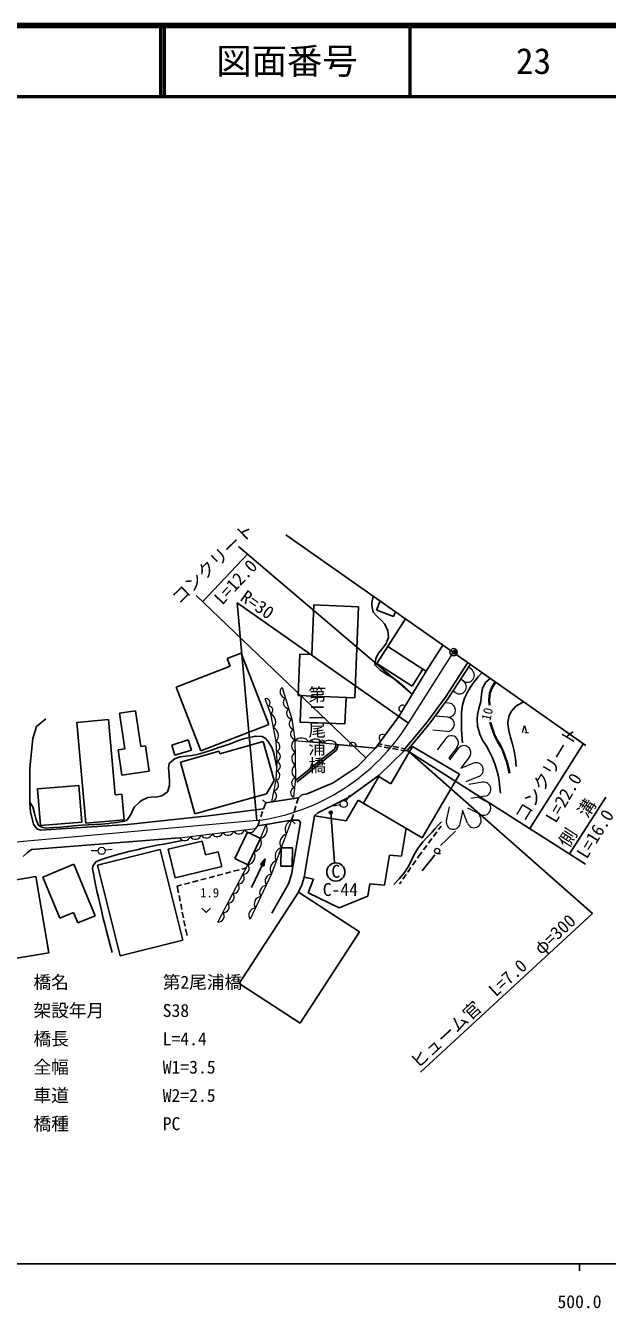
# Model space of a CAD drawing. Units: millimetres, scale not verified. Extents: x 40000 to 680000, y 20000 to 380000.
# Drawn here: x 489652 to 571944, y 198715 to 380000 of the extents above; entities that cross this region are included whole.
import ezdxf
from ezdxf.enums import TextEntityAlignment as Align

# ---------------------------------------------------------------- set-up
doc = ezdxf.new("R2010")
doc.units = ezdxf.units.MM
doc.header["$LTSCALE"] = 1000
doc.header["$PDMODE"] = 32
doc.header["$PDSIZE"] = 500
for name, color, linetype, lineweight in [('M-BGD', 7, 'Continuous', 25), ('M-BMK', 2, 'Continuous', 13), ('M-BMK-SRVR', 3, 'Continuous', 25), ('M-STR-HTXT', 7, 'Continuous', 25), ('M-TTL', 2, 'Continuous', 140), ('M-TTL-BAND', 7, 'Continuous', 25), ('M-TTL-LINE', 7, 'Continuous', 50)]:
    doc.layers.add(name, color=color, linetype=linetype, lineweight=lineweight)
for name, color, linetype in [('M-OTRS', 6, 'Continuous'), ('M-STR-STR1', 1, 'Continuous'), ('M-TTL-TXT', 7, 'Continuous')]:
    doc.layers.add(name, color=color, linetype=linetype)
doc.styles.add('@ＭＳ ゴシック', font='')
doc.styles.add('ＭＳ ゴシック', font='')
doc.styles.get('@ＭＳ ゴシック').set_extended_font_data('@MS Gothic')
doc.styles.get('ＭＳ ゴシック').set_extended_font_data('MS Gothic')

msp = doc.modelspace()

# ---------------------------------------------------------------- linework, layer by layer
at = {"layer": 'M-BGD'}
for p, q in [((522380, 267645), (519561, 298405)), ((519561, 298405), (543806, 281407)), ((530411, 298143), (530122, 291120)), ((536731, 297883), (530411, 298143)), ((536201, 284980), (536731, 297883)), ((539289, 297390), (539789, 298709)), ((539322, 297377), (541692, 296479)), ((543400, 296175), (539352, 289868)), ((541692, 296479), (541956, 297176)), ((540878, 292245), (545858, 289048)), ((546315, 288755), (548692, 292460)), ((520139, 291308), (518162, 290541)), ((518162, 290541), (518580, 289464)), ((524040, 281241), (520139, 291308)), ((528441, 291189), (528199, 285309)), ((530122, 291120), (528441, 291189)), ((518580, 289464), (510951, 286508)), ((539352, 289868), (544333, 286672)), ((542449, 282358), (546315, 288755)), ((544333, 286672), (545858, 289048)), ((545858, 289048), (546315, 288755)), ((552225, 289984), (549027, 285083)), ((552560, 289765), (549356, 284855)), ((510951, 286508), (514434, 277519)), ((528199, 285309), (536201, 284980)), ((528488, 281576), (528641, 285291)), ((534973, 285031), (534821, 281322)), ((549027, 285083), (546410, 281530)), ((549356, 284855), (546725, 281283)), ((505212, 283146), (502952, 282820)), ((502952, 282820), (503675, 277803)), ((505935, 278126), (505212, 283146)), ((492532, 282044), (491192, 280969)), ((496874, 281533), (501360, 281946)), ((498185, 267283), (496874, 281533)), ((501360, 281946), (502340, 271286)), ((514434, 277519), (524040, 281241)), ((534821, 281315), (528419, 281578)), ((539146, 277879), (542449, 282358)), ((546410, 281530), (543302, 277808)), ((546725, 281283), (543609, 277552)), ((490662, 279271), (490229, 275087)), ((491192, 280969), (490662, 279271)), ((503675, 277803), (502720, 277665)), ((502720, 277665), (503238, 274074)), ((506630, 278226), (505935, 278126)), ((507147, 274637), (506630, 278226)), ((512660, 279042), (510312, 278332)), ((510312, 278332), (510751, 276880)), ((510751, 276880), (513099, 277590)), ((511537, 275900), (517026, 277446)), ((513099, 277590), (512660, 279042)), ((517026, 277446), (517127, 277090)), ((517127, 277090), (523249, 278814)), ((523249, 278814), (524800, 273306)), ((527810, 273331), (533379, 277786)), ((527998, 273097), (533636, 277607)), ((533379, 277786), (533590, 278415)), ((533636, 277607), (533875, 278320)), ((533659, 278409), (539146, 277879)), ((536559, 275262), (539146, 277879)), ((539991, 278115), (539543, 278197)), ((540073, 278404), (539598, 278492)), ((543192, 277523), (539672, 274063)), ((541171, 277897), (540384, 278042)), ((541253, 278186), (540466, 278332)), ((544401, 278103), (541335, 272867)), ((542351, 277679), (541564, 277824)), ((542433, 277969), (541646, 278114)), ((543192, 277523), (542744, 277606)), ((543302, 277808), (542827, 277896)), ((543192, 277523), (543302, 277808)), ((543609, 277552), (543192, 277523)), ((551018, 274230), (544401, 278103)), ((513598, 268582), (511537, 275900)), ((490229, 275087), (490258, 270132)), ((503238, 274074), (507147, 274637)), ((533178, 273002), (536559, 275262)), ((539672, 274063), (535329, 270896)), ((539624, 273868), (537424, 270111)), ((541335, 272867), (539624, 273868)), ((545752, 265236), (551018, 274230)), ((491354, 272151), (497166, 272623)), ((491775, 266962), (491354, 272151)), ((497166, 272623), (497588, 267434)), ((524800, 273306), (523726, 271435)), ((529469, 271444), (533178, 273002)), ((490258, 270132), (490361, 268896)), ((502340, 271286), (503237, 271368)), ((503237, 271368), (503567, 267778)), ((523726, 271435), (513598, 268582)), ((523159, 270587), (523611, 270182)), ((523611, 270182), (523308, 269310)), ((523611, 270182), (528238, 270883)), ((527989, 270059), (528238, 270883)), ((528238, 270883), (528721, 271304)), ((528721, 271304), (529469, 271444)), ((535329, 270896), (531005, 268769)), ((536703, 270533), (535003, 267629)), ((536703, 270533), (545752, 265236)), ((490361, 268896), (490767, 267151)), ((504062, 267101), (515456, 268316)), ((515456, 268316), (523313, 269327)), ((523176, 268932), (522914, 268177)), ((527277, 267703), (527526, 268528)), ((527642, 268910), (527874, 269676)), ((529033, 259659), (530496, 268329)), ((531005, 268769), (530496, 268329)), ((530496, 268329), (535003, 267629)), ((490767, 267151), (491234, 266497)), ((491234, 266497), (491809, 266310)), ((497588, 267434), (491775, 266962)), ((491809, 266310), (504062, 267101)), ((503567, 267778), (498185, 267283)), ((522479, 266927), (522174, 266546)), ((522782, 267799), (522479, 266927)), ((527277, 267703), (522479, 266927)), ((528316, 267714), (527266, 267714)), ((527786, 267215), (527277, 267703)), ((527277, 260039), (528555, 267381)), ((528555, 267381), (528316, 267714)), ((543461, 266577), (542813, 262620)), ((548073, 266377), (548429, 266853)), ((511428, 265223), (490486, 263547)), ((509808, 263609), (514608, 264765)), ((514608, 264765), (515083, 262792)), ((521016, 265994), (519245, 262292)), ((522871, 265107), (521016, 265994)), ((521101, 261405), (522871, 265107)), ((546635, 264455), (547115, 265096)), ((547354, 265416), (547833, 266057)), ((489938, 263152), (489301, 262577)), ((490486, 263547), (489938, 263152)), ((499838, 261333), (508689, 263548)), ((508689, 263548), (511894, 250741)), ((510785, 259551), (509808, 263609)), ((515083, 262792), (516905, 263231)), ((516905, 263231), (517408, 261146)), ((525762, 261229), (525806, 263806)), ((525806, 263806), (527406, 263778)), ((527406, 263778), (527361, 261201)), ((545321, 262698), (545677, 263174)), ((545917, 263494), (546396, 264135)), ((492076, 259663), (496448, 261483)), ((496448, 261483), (499480, 254202)), ((503043, 248526), (499838, 261333)), ((510785, 259551), (517408, 261146)), ((519245, 262292), (521101, 261405)), ((521607, 258186), (523101, 261333)), ((523530, 262237), (522864, 261446)), ((522864, 261446), (523339, 261221)), ((522997, 261604), (522911, 261424)), ((522959, 261401), (523130, 261763)), ((523264, 261921), (523006, 261379)), ((523054, 261356), (523397, 262079)), ((523530, 262237), (523101, 261333)), ((523149, 261311), (523492, 262034)), ((523454, 261830), (523196, 261288)), ((523244, 261266), (523416, 261627)), ((523377, 261424), (523292, 261243)), ((523530, 262237), (523339, 261221)), ((527361, 261201), (525762, 261229)), ((541119, 262784), (540431, 258511)), ((542813, 262620), (541119, 262784)), ((544391, 261352), (544846, 262010)), ((545073, 262339), (545321, 262698)), ((491110, 259747), (480966, 258052)), ((492912, 248966), (491110, 259747)), ((494487, 253872), (492076, 259663)), ((514431, 259277), (515204, 259481)), ((515591, 259583), (516365, 259787)), ((516752, 259889), (517525, 260093)), ((517912, 260195), (518685, 260399)), ((519072, 260501), (519846, 260706)), ((520232, 260808), (520877, 260978)), ((526820, 258709), (527277, 260039)), ((528744, 258579), (529033, 259659)), ((530366, 259374), (529033, 259659)), ((529612, 257451), (530366, 259374)), ((543027, 259377), (543482, 260035)), ((543709, 260364), (544164, 261022)), ((511079, 258393), (511724, 258563)), ((511269, 257440), (511079, 258393)), ((512110, 258665), (512884, 258869)), ((513271, 258971), (514044, 259175)), ((528252, 257536), (519877, 244611)), ((524492, 254569), (526820, 258709)), ((528252, 257536), (528744, 258579)), ((536876, 251949), (528252, 257536)), ((534016, 255309), (529612, 257451)), ((538355, 258697), (538038, 256992)), ((540431, 258511), (538355, 258697)), ((542551, 258689), (542799, 259048)), ((511504, 256263), (511348, 257048)), ((511740, 255086), (511583, 255871)), ((538038, 256992), (534016, 255309)), ((496406, 254671), (494487, 253872)), ((497026, 253180), (496406, 254671)), ((499480, 254202), (497026, 253180)), ((511975, 253910), (511818, 254694)), ((512211, 252733), (512054, 253518)), ((512480, 251388), (512289, 252341)), ((511894, 250741), (503043, 248526)), ((528500, 239023), (536876, 251949)), ((482767, 247270), (492912, 248966)), ((519877, 244611), (528500, 239023))]:
    msp.add_line(p, q, dxfattribs=at)
at = {"layer": 'M-BGD', "lineweight": 13}
for p, q in [((552705, 289028), (552274, 289326)), ((525932, 286478), (527296, 282003)), ((551568, 287383), (551180, 287650)), ((524322, 282727), (523543, 284878)), ((550431, 285737), (550087, 285975)), ((549559, 284240), (548941, 284291)), ((525086, 278848), (524322, 282727)), ((527296, 282003), (527748, 279120)), ((549394, 282247), (547547, 282400)), ((559918, 280109), (560218, 281109)), ((560218, 281109), (560518, 280109)), ((549230, 280254), (547237, 280418)), ((549230, 280254), (547237, 280418)), ((549084, 279241), (547885, 277640)), ((560268, 280109), (560768, 280109)), ((525226, 275996), (525086, 278848)), ((527748, 279120), (527845, 273668)), ((533659, 278409), (527751, 278908)), ((550685, 278042), (549486, 276441)), ((550834, 277848), (549635, 276247)), ((525087, 273356), (525226, 275996)), ((553013, 275753), (551159, 275003)), ((552434, 276649), (551235, 275048)), ((553763, 273900), (551909, 273149)), ((524496, 270316), (525087, 273356)), ((527845, 273668), (527564, 270941)), ((554303, 273060), (552324, 272765)), ((534972, 270385), (535520, 271221)), ((554597, 271082), (552619, 270787)), ((554900, 270298), (553634, 270938)), ((534167, 269891), (533185, 269707)), ((549174, 267631), (549590, 269587)), ((551131, 267215), (551503, 268967)), ((552164, 267279), (551434, 269141)), ((553997, 268513), (552212, 269416)), ((554026, 268009), (553787, 268619)), ((511428, 265223), (522174, 266546)), ((522871, 265107), (523659, 267118)), ((527277, 267703), (525806, 263806)), ((521101, 261405), (522871, 265107)), ((499912, 263375), (498912, 263375)), ((500889, 263522), (501884, 263627)), ((525806, 263806), (524455, 260112)), ((547862, 262988), (548362, 262988)), ((516859, 253310), (521101, 261405)), ((524455, 260112), (521393, 253708)), ((514573, 255293), (515198, 254668)), ((515823, 255293), (515198, 254668))]:
    msp.add_line(p, q, dxfattribs=at)
at = {"layer": 'M-BGD'}
for points in [[(538823, 299387), (538627, 298422), (538635, 298003), (538817, 297104), (539331, 296547), (540045, 295883), (540444, 295433), (540864, 294548), (540873, 294512), (540964, 293544), (540948, 293442), (540590, 292570), (540022, 291873), (539631, 291343), (539234, 290711), (539033, 289820), (539127, 289555), (539748, 288966), (540604, 288380), (541392, 287911), (542204, 287383), (542543, 287124), (543285, 286511), (543968, 285877), (544349, 285503)], [(551433, 278649), (551347, 279740), (551315, 280619), (551310, 281001), (551293, 282035), (551319, 282954), (551474, 283967), (551756, 284948), (552145, 285787), (552538, 286463), (553086, 287280), (553674, 287960), (554256, 288559)], [(555396, 287760), (554727, 287159), (554278, 286343), (554150, 285472), (554022, 284492), (554021, 284489), (553764, 283507), (553570, 282607), (553530, 281973), (553591, 280978), (553841, 280031), (553867, 279958), (554297, 279038), (554778, 278261), (555238, 277442), (555676, 276518), (556024, 275652), (556220, 275069), (556490, 274095), (556642, 273241), (556743, 272278), (556813, 271509)], [(559053, 275283), (558944, 276378), (558813, 277242), (558716, 277708), (558455, 278659), (558255, 279395), (558011, 280367), (557886, 281309), (557887, 281543), (558064, 282496), (558378, 283108), (559012, 283819), (559835, 284282), (560142, 284430)], [(525184, 275195), (524971, 276289), (524778, 277190), (524479, 278000), (523951, 278822), (523900, 278886), (523577, 279249), (523121, 279552), (522200, 279589), (521489, 279439), (520474, 279213), (519606, 278910), (518727, 278566), (518000, 278314), (516977, 277974), (516075, 277654), (515209, 277360), (514296, 277092), (513253, 276854), (513216, 276847), (512246, 276760), (511508, 276676), (510710, 276392), (510012, 275766), (509956, 275637), (509884, 275096), (509946, 274090), (510024, 273166), (510013, 272633), (509719, 271717), (509671, 271650), (508906, 271159), (508318, 271010), (507397, 270979), (506923, 270924), (506052, 270510), (505741, 270269), (505056, 269578), (504901, 269358), (504552, 268505), (504070, 267800), (504039, 267780), (503583, 267558)], [(503583, 267558), (502515, 267382), (501627, 267264), (501420, 267239), (500366, 267135), (499436, 267083), (498497, 267044), (497552, 266989), (496492, 266900), (495561, 266809), (494631, 266730), (493576, 266677), (493537, 266675), (492583, 266589), (492028, 266675), (491643, 266875), (491430, 267074), (491077, 267942), (490917, 268683), (490675, 269594), (490257, 270249)], [(541747, 258640), (542495, 259408), (543072, 260100), (543250, 260328), (543820, 261190), (544226, 262011), (544615, 262836), (545131, 263708), (545214, 263826), (545860, 264651), (546481, 265335), (547146, 266031), (547546, 266465), (548166, 267149), (548467, 267478)], [(501893, 248990), (501559, 250253), (501284, 251294), (501051, 252188), (500842, 253010), (500639, 253833), (500426, 254733), (500195, 255741), (499950, 256781), (499729, 257697), (499530, 258599), (499346, 259601), (499294, 259934), (499101, 260850), (499151, 261203), (499601, 261837), (500486, 262211), (500665, 262266), (501706, 262595), (502644, 262865), (503536, 263098), (504437, 263314), (505405, 263537), (506291, 263739), (507342, 263969), (508274, 264154), (509178, 264321), (510145, 264502), (510853, 264639), (511804, 264829), (511910, 264850)], [(548348, 264138), (549151, 264898), (549716, 265434), (550483, 266161)], [(545747, 260535), (546426, 261401), (546908, 262016), (547526, 262803)]]:
    msp.add_lwpolyline(points, dxfattribs=at)
at = {"layer": 'M-BGD', "lineweight": 35}
for points in [[(556106, 287261), (555589, 286392), (555340, 285665), (555216, 284726), (555259, 283947)], [(555381, 281553), (555677, 280548), (555995, 279712), (556451, 278817), (556922, 278015), (557141, 277564), (557509, 276634), (557754, 275802), (557985, 274804), (558082, 274373)]]:
    msp.add_lwpolyline(points, dxfattribs=at)
at = {"layer": 'M-BGD', "lineweight": 13}
for centre, radius in [((534656, 269997), 500), ((500412, 263375), 500), ((547862, 263363), 375)]:
    msp.add_circle(centre, radius, dxfattribs=at)
for centre, radius, start, end in [((552137, 288205), 1000, 235.35268, 55.35268), ((526502, 285837), 858, 131.60697, 262.27584), ((551000, 286560), 1000, 235.35268, 55.35268), ((523666, 284314), 577, 297.57773, 102.25508), ((526957, 284345), 858, 131.60697, 262.27584), ((524055, 283239), 577, 297.57773, 102.25508), ((527411, 282853), 858, 131.60697, 262.27584), ((542958, 283466), 500, 55.69408, 235.69408), ((549477, 283244), 1000, 265.28417, 85.28417), ((523800, 281617), 1227, 317.47342, 64.79222), ((527687, 281326), 782, 120.05179, 257.76621), ((549312, 281251), 1000, 265.28417, 85.28417), ((524181, 279677), 1227, 317.47342, 64.79222), ((527913, 279884), 782, 120.05179, 257.76621), ((528675, 278101), 1226, 31.49151, 138.85477), ((540140, 279336), 500, 55.69408, 235.69408), ((549885, 278641), 1000, 323.16521, 143.16521), ((524862, 278122), 759, 292.78889, 72.84222), ((524932, 276696), 759, 292.78889, 72.84222), ((528340, 278221), 1076, 123.38828, 238.6553), ((530644, 277935), 1226, 31.49151, 138.85477), ((532613, 277769), 1226, 31.49151, 138.85477), ((535924, 278191), 500, 354.48357, 174.48357), ((551634, 277249), 1000, 323.16521, 143.16521), ((525005, 275346), 687, 282.76922, 71.19671), ((528372, 276404), 1076, 123.38828, 238.6553), ((553388, 274827), 1000, 292.04097, 112.04097), ((524935, 274026), 687, 282.76922, 71.19671), ((528405, 274587), 1076, 123.38828, 238.6553), ((524596, 272663), 849, 283.28453, 54.712), ((527853, 271600), 720, 101.89721, 246.35753), ((527993, 272963), 720, 101.89721, 246.35753), ((554450, 272071), 1000, 278.46249, 98.46249), ((524301, 271143), 849, 283.28453, 54.712), ((554448, 269405), 1000, 243.15949, 63.15949), ((521364, 266797), 848, 211.25274, 342.78593), ((522412, 266446), 1416, 288.92024, 28.31078), ((527691, 266434), 1335, 108.03771, 210.61103), ((550152, 267423), 1000, 168.00764, 348.00764), ((553095, 267644), 1000, 201.39981, 21.39981), ((512153, 265663), 848, 211.25274, 342.78593), ((513688, 265852), 848, 211.25274, 342.78593), ((515224, 266041), 848, 211.25274, 342.78593), ((516759, 266230), 848, 211.25274, 342.78593), ((518294, 266419), 848, 211.25274, 342.78593), ((519829, 266608), 848, 211.25274, 342.78593), ((521705, 264528), 1303, 282.48185, 26.41089), ((526955, 264485), 1335, 108.03771, 210.61103), ((520820, 262676), 1303, 282.48185, 26.41089), ((526142, 262636), 1217, 105.99776, 213.80454), ((520455, 260883), 830, 265.76773, 38.91815), ((525466, 260789), 1217, 105.99776, 213.80454), ((519748, 259534), 830, 265.76773, 38.91815), ((524557, 259079), 1037, 95.64382, 213.25105), ((519041, 258185), 830, 265.76773, 38.91815), ((523791, 257478), 1037, 95.64382, 213.25105), ((517628, 255487), 830, 265.76773, 38.91815), ((518334, 256836), 830, 265.76773, 38.91815), ((523026, 255877), 1037, 95.64382, 213.25105), ((516921, 254138), 830, 265.76773, 38.91815), ((522260, 254276), 1037, 95.64382, 213.25105)]:
    msp.add_arc(centre, radius, start, end, dxfattribs=at)
at = {"layer": 'M-BMK'}
for p, q in [((543806, 281407), (550179, 291451)), ((522380, 267645), (443876, 260651))]:
    msp.add_line(p, q, dxfattribs=at)
msp.add_arc((518387, 297422), 30043, 277.63692, 327.78643, dxfattribs=at)
at = {"layer": 'M-BMK-SRVR'}
msp.add_circle((550179, 291451), 500, dxfattribs=at)
at = {"layer": 'M-OTRS'}
msp.add_point((550326, 291458), dxfattribs=at)
at = {"layer": 'M-STR-HTXT'}
for p, q in [((519786, 306386), (544349, 285503)), ((526474, 308050), (568921, 278271)), ((514691, 298556), (521036, 305324)), ((537788, 276505), (513754, 299450)), ((543609, 277552), (568866, 261505)), ((560962, 266527), (568552, 278530)), ((543951, 277335), (569840, 254497)), ((566591, 262950), (571746, 270959)), ((532636, 268902), (532636, 268689)), ((532686, 268956), (532686, 268635)), ((532736, 268983), (532736, 268608)), ((532786, 268995), (532786, 268596)), ((532806, 268795), (533341, 261749)), ((532836, 268993), (532836, 268598)), ((532886, 268978), (532886, 268613)), ((532936, 268947), (532936, 268644)), ((532986, 268881), (532986, 268710)), ((569840, 254497), (545499, 232090))]:
    msp.add_line(p, q, dxfattribs=at)
for centre, radius in [((532806, 268795), 200), ((533533, 260377), 1290)]:
    msp.add_circle(centre, radius, dxfattribs=at)
at = {"layer": 'M-TTL'}
msp.add_line((680000, 380000), (40000, 380000), dxfattribs=at)
at = {"layer": 'M-TTL-BAND'}
for p, q in [((40000, 205000), (579000, 205000)), ((568000, 205000), (568000, 204000))]:
    msp.add_line(p, q, dxfattribs=at)
at = {"layer": 'M-TTL-LINE'}
for p, q in [((508747, 380000), (508747, 370000)), ((509247, 380000), (509247, 370000)), ((543997, 380000), (543997, 370000)), ((40000, 370000), (680000, 370000))]:
    msp.add_line(p, q, dxfattribs=at)

# ---------------------------------------------------------------- texts
at = {"layer": 'M-BGD'}
for s, height, rotation, style, p in [('R=30', 1833, 324.965, 'ＭＳ ゴシック', (519561, 298405)), ('第二尾浦橋', 1833, 270, '@ＭＳ ゴシック', (529401, 286738)), ('10', 1320, 76.504, 'ＭＳ ゴシック', (555754, 281581))]:
    msp.add_text(s, height=height, rotation=rotation, dxfattribs=dict(at, style=style)).set_placement(p, align=Align.BOTTOM_LEFT)
at = {"layer": 'M-BGD', "style": 'ＭＳ ゴシック'}
msp.add_text('1.9', height=1320, dxfattribs=at).set_placement((514331, 256400), align=Align.BOTTOM_LEFT)
at = {"layer": 'M-STR-HTXT', "style": 'ＭＳ ゴシック'}
for s, rotation, p in [('コンクリート', 44.404, (511782, 297694)), ('L=12.0', 46.775, (517858, 297649)), ('コンクリート', 59.193, (560769, 267039)), ('L=22.0', 59.647, (565126, 266903)), ('側\u3000溝', 57.265, (566877, 263386)), ('L=16.0', 58.116, (569484, 261822)), ('ヒューム官\u3000L=7.0\u3000φ=300', 42.631, (545499, 232090))]:
    msp.add_text(s, height=1833, rotation=rotation, dxfattribs=at).set_placement(p, align=Align.BOTTOM_LEFT)
for s, p in [('C', (532905, 259024)), ('C-44', (531682, 256445))]:
    msp.add_text(s, height=1833, dxfattribs=at).set_placement(p, align=Align.BOTTOM_LEFT)
at = {"layer": 'M-STR-STR1', "style": 'ＭＳ ゴシック'}
for s, p in [('橋名', (490762, 243347)), ('第2尾浦橋', (509040, 243347)), ('架設年月', (490762, 239347)), ('S38', (509040, 239347)), ('橋長', (490762, 235347)), ('L=4.4', (509040, 235347)), ('全幅', (490762, 231347)), ('W1=3.5', (509040, 231347)), ('車道', (490762, 227347)), ('W2=2.5', (509040, 227347)), ('橋種', (490762, 223347)), ('PC', (509040, 223347))]:
    msp.add_text(s, height=1833, dxfattribs=at).set_placement(p, align=Align.BOTTOM_LEFT)
at = {"layer": 'M-TTL-BAND', "style": 'ＭＳ ゴシック'}
msp.add_text('500.0', height=1833, dxfattribs=at).set_placement((568000, 198195), align=Align.BOTTOM_CENTER)
at = {"layer": 'M-TTL-TXT', "style": 'ＭＳ ゴシック'}
for s, p in [('図面番号', (526622, 375000)), ('23', (561497, 375000))]:
    msp.add_text(s, height=3666, dxfattribs=at).set_placement(p, align=Align.MIDDLE_CENTER)

doc.saveas('drawing.dxf')
